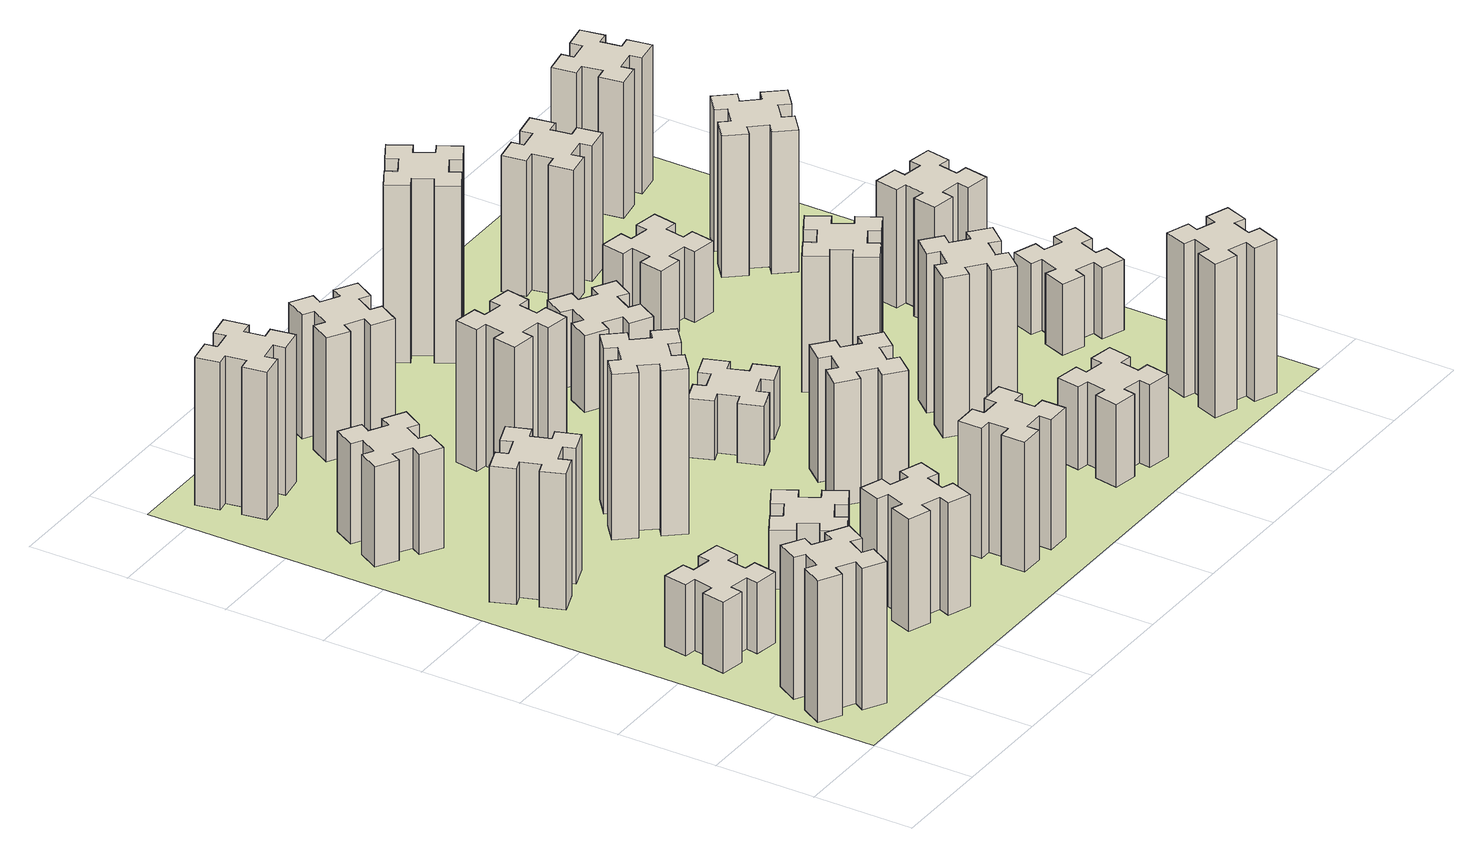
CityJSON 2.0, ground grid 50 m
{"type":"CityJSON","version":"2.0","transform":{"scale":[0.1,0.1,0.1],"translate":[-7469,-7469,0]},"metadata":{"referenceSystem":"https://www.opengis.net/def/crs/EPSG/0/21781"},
"CityObjects":{
"building1":{"type":"Building","attributes":{"class":"1000","function":"1000","usage":"1000","yearOfConstruction":2016,"roofType":"1000","measuredHeight":72,"storeysAboveGround":30,"storeysBelowGround":0},"geometry":[{"type":"Solid","lod":"1","boundaries":[[[[0,1,2,3,4,5,6,7,8,9,10,11,12,13,14,15,16,17,18,19]],[[17,16,20,21]],[[16,15,22,20]],[[15,14,23,22]],[[14,13,24,23]],[[13,12,25,24]],[[12,11,26,25]],[[11,10,27,26]],[[10,9,28,27]],[[9,8,29,28]],[[8,7,30,29]],[[7,6,31,30]],[[6,5,32,31]],[[5,4,33,32]],[[4,3,34,33]],[[3,2,35,34]],[[2,1,36,35]],[[1,0,37,36]],[[0,19,38,37]],[[19,18,39,38]],[[18,17,21,39]],[[24,25,26,27,28,29,30,31,32,33,34,35,36,37,38,39,21,20,22,23]]]]}]},
"building2":{"type":"Building","attributes":{"class":"1000","function":"1000","usage":"1000","yearOfConstruction":2016,"roofType":"1000","measuredHeight":36,"storeysAboveGround":30,"storeysBelowGround":0},"geometry":[{"type":"Solid","lod":"1","boundaries":[[[[40,41,42,43,44,45,46,47,48,49,50,51,52,53,54,55,56,57,58,59]],[[57,56,60,61]],[[56,55,62,60]],[[55,54,63,62]],[[54,53,64,63]],[[53,52,65,64]],[[52,51,66,65]],[[51,50,67,66]],[[50,49,68,67]],[[49,48,69,68]],[[48,47,70,69]],[[47,46,71,70]],[[46,45,72,71]],[[45,44,73,72]],[[44,43,74,73]],[[43,42,75,74]],[[42,41,76,75]],[[41,40,77,76]],[[40,59,78,77]],[[59,58,79,78]],[[58,57,61,79]],[[64,65,66,67,68,69,70,71,72,73,74,75,76,77,78,79,61,60,62,63]]]]}]},
"building3":{"type":"Building","attributes":{"class":"1000","function":"1000","usage":"1000","yearOfConstruction":2016,"roofType":"1000","measuredHeight":69,"storeysAboveGround":30,"storeysBelowGround":0},"geometry":[{"type":"Solid","lod":"1","boundaries":[[[[80,81,82,83,84,85,86,87,88,89,90,91,92,93,94,95,96,97,98,99]],[[97,96,100,101]],[[96,95,102,100]],[[95,94,103,102]],[[94,93,104,103]],[[93,92,105,104]],[[92,91,106,105]],[[91,90,107,106]],[[90,89,108,107]],[[89,88,109,108]],[[88,87,110,109]],[[87,86,111,110]],[[86,85,112,111]],[[85,84,113,112]],[[84,83,114,113]],[[83,82,115,114]],[[82,81,116,115]],[[81,80,117,116]],[[80,99,118,117]],[[99,98,119,118]],[[98,97,101,119]],[[104,105,106,107,108,109,110,111,112,113,114,115,116,117,118,119,101,100,102,103]]]]}]},
"building4":{"type":"Building","attributes":{"class":"1000","function":"1000","usage":"1000","yearOfConstruction":2016,"roofType":"1000","measuredHeight":51,"storeysAboveGround":30,"storeysBelowGround":0},"geometry":[{"type":"Solid","lod":"1","boundaries":[[[[120,121,122,123,124,125,126,127,128,129,130,131,132,133,134,135,136,137,138,139]],[[137,136,140,141]],[[136,135,142,140]],[[135,134,143,142]],[[134,133,144,143]],[[133,132,145,144]],[[132,131,146,145]],[[131,130,147,146]],[[130,129,148,147]],[[129,128,149,148]],[[128,127,150,149]],[[127,126,151,150]],[[126,125,152,151]],[[125,124,153,152]],[[124,123,154,153]],[[123,122,155,154]],[[122,121,156,155]],[[121,120,157,156]],[[120,139,158,157]],[[139,138,159,158]],[[138,137,141,159]],[[144,145,146,147,148,149,150,151,152,153,154,155,156,157,158,159,141,140,142,143]]]]}]},
"building5":{"type":"Building","attributes":{"class":"1000","function":"1000","usage":"1000","yearOfConstruction":2016,"roofType":"1000","measuredHeight":57,"storeysAboveGround":30,"storeysBelowGround":0},"geometry":[{"type":"Solid","lod":"1","boundaries":[[[[160,161,162,163,164,165,166,167,168,169,170,171,172,173,174,175,176,177,178,179]],[[177,176,180,181]],[[176,175,182,180]],[[175,174,183,182]],[[174,173,184,183]],[[173,172,185,184]],[[172,171,186,185]],[[171,170,187,186]],[[170,169,188,187]],[[169,168,189,188]],[[168,167,190,189]],[[167,166,191,190]],[[166,165,192,191]],[[165,164,193,192]],[[164,163,194,193]],[[163,162,195,194]],[[162,161,196,195]],[[161,160,197,196]],[[160,179,198,197]],[[179,178,199,198]],[[178,177,181,199]],[[184,185,186,187,188,189,190,191,192,193,194,195,196,197,198,199,181,180,182,183]]]]}]},
"building6":{"type":"Building","attributes":{"class":"1000","function":"1000","usage":"1000","yearOfConstruction":2016,"roofType":"1000","measuredHeight":75,"storeysAboveGround":30,"storeysBelowGround":0},"geometry":[{"type":"Solid","lod":"1","boundaries":[[[[200,201,202,203,204,205,206,207,208,209,210,211,212,213,214,215,216,217,218,219]],[[217,216,220,221]],[[216,215,222,220]],[[215,214,223,222]],[[214,213,224,223]],[[213,212,225,224]],[[212,211,226,225]],[[211,210,227,226]],[[210,209,228,227]],[[209,208,229,228]],[[208,207,230,229]],[[207,206,231,230]],[[206,205,232,231]],[[205,204,233,232]],[[204,203,234,233]],[[203,202,235,234]],[[202,201,236,235]],[[201,200,237,236]],[[200,219,238,237]],[[219,218,239,238]],[[218,217,221,239]],[[224,225,226,227,228,229,230,231,232,233,234,235,236,237,238,239,221,220,222,223]]]]}]},
"building7":{"type":"Building","attributes":{"class":"1000","function":"1000","usage":"1000","yearOfConstruction":2016,"roofType":"1000","measuredHeight":30,"storeysAboveGround":30,"storeysBelowGround":0},"geometry":[{"type":"Solid","lod":"1","boundaries":[[[[240,241,242,243,244,245,246,247,248,249,250,251,252,253,254,255,256,257,258,259]],[[257,256,260,261]],[[256,255,262,260]],[[255,254,263,262]],[[254,253,264,263]],[[253,252,265,264]],[[252,251,266,265]],[[251,250,267,266]],[[250,249,268,267]],[[249,248,269,268]],[[248,247,270,269]],[[247,246,271,270]],[[246,245,272,271]],[[245,244,273,272]],[[244,243,274,273]],[[243,242,275,274]],[[242,241,276,275]],[[241,240,277,276]],[[240,259,278,277]],[[259,258,279,278]],[[258,257,261,279]],[[264,265,266,267,268,269,270,271,272,273,274,275,276,277,278,279,261,260,262,263]]]]}]},
"building8":{"type":"Building","attributes":{"class":"1000","function":"1000","usage":"1000","yearOfConstruction":2016,"roofType":"1000","measuredHeight":84,"storeysAboveGround":30,"storeysBelowGround":0},"geometry":[{"type":"Solid","lod":"1","boundaries":[[[[280,281,282,283,284,285,286,287,288,289,290,291,292,293,294,295,296,297,298,299]],[[297,296,300,301]],[[296,295,302,300]],[[295,294,303,302]],[[294,293,304,303]],[[293,292,305,304]],[[292,291,306,305]],[[291,290,307,306]],[[290,289,308,307]],[[289,288,309,308]],[[288,287,310,309]],[[287,286,311,310]],[[286,285,312,311]],[[285,284,313,312]],[[284,283,314,313]],[[283,282,315,314]],[[282,281,316,315]],[[281,280,317,316]],[[280,299,318,317]],[[299,298,319,318]],[[298,297,301,319]],[[304,305,306,307,308,309,310,311,312,313,314,315,316,317,318,319,301,300,302,303]]]]}]},
"building9":{"type":"Building","attributes":{"class":"1000","function":"1000","usage":"1000","yearOfConstruction":2016,"roofType":"1000","measuredHeight":66,"storeysAboveGround":30,"storeysBelowGround":0},"geometry":[{"type":"Solid","lod":"1","boundaries":[[[[320,321,322,323,324,325,326,327,328,329,330,331,332,333,334,335,336,337,338,339]],[[337,336,340,341]],[[336,335,342,340]],[[335,334,343,342]],[[334,333,344,343]],[[333,332,345,344]],[[332,331,346,345]],[[331,330,347,346]],[[330,329,348,347]],[[329,328,349,348]],[[328,327,350,349]],[[327,326,351,350]],[[326,325,352,351]],[[325,324,353,352]],[[324,323,354,353]],[[323,322,355,354]],[[322,321,356,355]],[[321,320,357,356]],[[320,339,358,357]],[[339,338,359,358]],[[338,337,341,359]],[[344,345,346,347,348,349,350,351,352,353,354,355,356,357,358,359,341,340,342,343]]]]}]},
"building10":{"type":"Building","attributes":{"class":"1000","function":"1000","usage":"1000","yearOfConstruction":2016,"roofType":"1000","measuredHeight":72,"storeysAboveGround":30,"storeysBelowGround":0},"geometry":[{"type":"Solid","lod":"1","boundaries":[[[[360,361,362,363,364,365,366,367,368,369,370,371,372,373,374,375,376,377,378,379]],[[377,376,380,381]],[[376,375,382,380]],[[375,374,383,382]],[[374,373,384,383]],[[373,372,385,384]],[[372,371,386,385]],[[371,370,387,386]],[[370,369,388,387]],[[369,368,389,388]],[[368,367,390,389]],[[367,366,391,390]],[[366,365,392,391]],[[365,364,393,392]],[[364,363,394,393]],[[363,362,395,394]],[[362,361,396,395]],[[361,360,397,396]],[[360,379,398,397]],[[379,378,399,398]],[[378,377,381,399]],[[384,385,386,387,388,389,390,391,392,393,394,395,396,397,398,399,381,380,382,383]]]]}]},
"building11":{"type":"Building","attributes":{"class":"1000","function":"1000","usage":"1000","yearOfConstruction":2016,"roofType":"1000","measuredHeight":63,"storeysAboveGround":30,"storeysBelowGround":0},"geometry":[{"type":"Solid","lod":"1","boundaries":[[[[400,401,402,403,404,405,406,407,408,409,410,411,412,413,414,415,416,417,418,419]],[[417,416,420,421]],[[416,415,422,420]],[[415,414,423,422]],[[414,413,424,423]],[[413,412,425,424]],[[412,411,426,425]],[[411,410,427,426]],[[410,409,428,427]],[[409,408,429,428]],[[408,407,430,429]],[[407,406,431,430]],[[406,405,432,431]],[[405,404,433,432]],[[404,403,434,433]],[[403,402,435,434]],[[402,401,436,435]],[[401,400,437,436]],[[400,419,438,437]],[[419,418,439,438]],[[418,417,421,439]],[[424,425,426,427,428,429,430,431,432,433,434,435,436,437,438,439,421,420,422,423]]]]}]},
"building12":{"type":"Building","attributes":{"class":"1000","function":"1000","usage":"1000","yearOfConstruction":2016,"roofType":"1000","measuredHeight":63,"storeysAboveGround":30,"storeysBelowGround":0},"geometry":[{"type":"Solid","lod":"1","boundaries":[[[[440,441,442,443,444,445,446,447,448,449,450,451,452,453,454,455,456,457,458,459]],[[457,456,460,461]],[[456,455,462,460]],[[455,454,463,462]],[[454,453,464,463]],[[453,452,465,464]],[[452,451,466,465]],[[451,450,467,466]],[[450,449,468,467]],[[449,448,469,468]],[[448,447,470,469]],[[447,446,471,470]],[[446,445,472,471]],[[445,444,473,472]],[[444,443,474,473]],[[443,442,475,474]],[[442,441,476,475]],[[441,440,477,476]],[[440,459,478,477]],[[459,458,479,478]],[[458,457,461,479]],[[464,465,466,467,468,469,470,471,472,473,474,475,476,477,478,479,461,460,462,463]]]]}]},
"building13":{"type":"Building","attributes":{"class":"1000","function":"1000","usage":"1000","yearOfConstruction":2016,"roofType":"1000","measuredHeight":30,"storeysAboveGround":30,"storeysBelowGround":0},"geometry":[{"type":"Solid","lod":"1","boundaries":[[[[480,481,482,483,484,485,486,487,488,489,490,491,492,493,494,495,496,497,498,499]],[[497,496,500,501]],[[496,495,502,500]],[[495,494,503,502]],[[494,493,504,503]],[[493,492,505,504]],[[492,491,506,505]],[[491,490,507,506]],[[490,489,508,507]],[[489,488,509,508]],[[488,487,510,509]],[[487,486,511,510]],[[486,485,512,511]],[[485,484,513,512]],[[484,483,514,513]],[[483,482,515,514]],[[482,481,516,515]],[[481,480,517,516]],[[480,499,518,517]],[[499,498,519,518]],[[498,497,501,519]],[[504,505,506,507,508,509,510,511,512,513,514,515,516,517,518,519,501,500,502,503]]]]}]},
"building14":{"type":"Building","attributes":{"class":"1000","function":"1000","usage":"1000","yearOfConstruction":2016,"roofType":"1000","measuredHeight":42,"storeysAboveGround":30,"storeysBelowGround":0},"geometry":[{"type":"Solid","lod":"1","boundaries":[[[[520,521,522,523,524,525,526,527,528,529,530,531,532,533,534,535,536,537,538,539]],[[537,536,540,541]],[[536,535,542,540]],[[535,534,543,542]],[[534,533,544,543]],[[533,532,545,544]],[[532,531,546,545]],[[531,530,547,546]],[[530,529,548,547]],[[529,528,549,548]],[[528,527,550,549]],[[527,526,551,550]],[[526,525,552,551]],[[525,524,553,552]],[[524,523,554,553]],[[523,522,555,554]],[[522,521,556,555]],[[521,520,557,556]],[[520,539,558,557]],[[539,538,559,558]],[[538,537,541,559]],[[544,545,546,547,548,549,550,551,552,553,554,555,556,557,558,559,541,540,542,543]]]]}]},
"building15":{"type":"Building","attributes":{"class":"1000","function":"1000","usage":"1000","yearOfConstruction":2016,"roofType":"1000","measuredHeight":39,"storeysAboveGround":30,"storeysBelowGround":0},"geometry":[{"type":"Solid","lod":"1","boundaries":[[[[560,561,562,563,564,565,566,567,568,569,570,571,572,573,574,575,576,577,578,579]],[[577,576,580,581]],[[576,575,582,580]],[[575,574,583,582]],[[574,573,584,583]],[[573,572,585,584]],[[572,571,586,585]],[[571,570,587,586]],[[570,569,588,587]],[[569,568,589,588]],[[568,567,590,589]],[[567,566,591,590]],[[566,565,592,591]],[[565,564,593,592]],[[564,563,594,593]],[[563,562,595,594]],[[562,561,596,595]],[[561,560,597,596]],[[560,579,598,597]],[[579,578,599,598]],[[578,577,581,599]],[[584,585,586,587,588,589,590,591,592,593,594,595,596,597,598,599,581,580,582,583]]]]}]},
"building16":{"type":"Building","attributes":{"class":"1000","function":"1000","usage":"1000","yearOfConstruction":2016,"roofType":"1000","measuredHeight":90,"storeysAboveGround":30,"storeysBelowGround":0},"geometry":[{"type":"Solid","lod":"1","boundaries":[[[[600,601,602,603,604,605,606,607,608,609,610,611,612,613,614,615,616,617,618,619]],[[617,616,620,621]],[[616,615,622,620]],[[615,614,623,622]],[[614,613,624,623]],[[613,612,625,624]],[[612,611,626,625]],[[611,610,627,626]],[[610,609,628,627]],[[609,608,629,628]],[[608,607,630,629]],[[607,606,631,630]],[[606,605,632,631]],[[605,604,633,632]],[[604,603,634,633]],[[603,602,635,634]],[[602,601,636,635]],[[601,600,637,636]],[[600,619,638,637]],[[619,618,639,638]],[[618,617,621,639]],[[624,625,626,627,628,629,630,631,632,633,634,635,636,637,638,639,621,620,622,623]]]]}]},
"building17":{"type":"Building","attributes":{"class":"1000","function":"1000","usage":"1000","yearOfConstruction":2016,"roofType":"1000","measuredHeight":81,"storeysAboveGround":30,"storeysBelowGround":0},"geometry":[{"type":"Solid","lod":"1","boundaries":[[[[640,641,642,643,644,645,646,647,648,649,650,651,652,653,654,655,656,657,658,659]],[[657,656,660,661]],[[656,655,662,660]],[[655,654,663,662]],[[654,653,664,663]],[[653,652,665,664]],[[652,651,666,665]],[[651,650,667,666]],[[650,649,668,667]],[[649,648,669,668]],[[648,647,670,669]],[[647,646,671,670]],[[646,645,672,671]],[[645,644,673,672]],[[644,643,674,673]],[[643,642,675,674]],[[642,641,676,675]],[[641,640,677,676]],[[640,659,678,677]],[[659,658,679,678]],[[658,657,661,679]],[[664,665,666,667,668,669,670,671,672,673,674,675,676,677,678,679,661,660,662,663]]]]}]},
"building18":{"type":"Building","attributes":{"class":"1000","function":"1000","usage":"1000","yearOfConstruction":2016,"roofType":"1000","measuredHeight":69,"storeysAboveGround":30,"storeysBelowGround":0},"geometry":[{"type":"Solid","lod":"1","boundaries":[[[[680,681,682,683,684,685,686,687,688,689,690,691,692,693,694,695,696,697,698,699]],[[697,696,700,701]],[[696,695,702,700]],[[695,694,703,702]],[[694,693,704,703]],[[693,692,705,704]],[[692,691,706,705]],[[691,690,707,706]],[[690,689,708,707]],[[689,688,709,708]],[[688,687,710,709]],[[687,686,711,710]],[[686,685,712,711]],[[685,684,713,712]],[[684,683,714,713]],[[683,682,715,714]],[[682,681,716,715]],[[681,680,717,716]],[[680,699,718,717]],[[699,698,719,718]],[[698,697,701,719]],[[704,705,706,707,708,709,710,711,712,713,714,715,716,717,718,719,701,700,702,703]]]]}]},
"building19":{"type":"Building","attributes":{"class":"1000","function":"1000","usage":"1000","yearOfConstruction":2016,"roofType":"1000","measuredHeight":36,"storeysAboveGround":30,"storeysBelowGround":0},"geometry":[{"type":"Solid","lod":"1","boundaries":[[[[720,721,722,723,724,725,726,727,728,729,730,731,732,733,734,735,736,737,738,739]],[[737,736,740,741]],[[736,735,742,740]],[[735,734,743,742]],[[734,733,744,743]],[[733,732,745,744]],[[732,731,746,745]],[[731,730,747,746]],[[730,729,748,747]],[[729,728,749,748]],[[728,727,750,749]],[[727,726,751,750]],[[726,725,752,751]],[[725,724,753,752]],[[724,723,754,753]],[[723,722,755,754]],[[722,721,756,755]],[[721,720,757,756]],[[720,739,758,757]],[[739,738,759,758]],[[738,737,741,759]],[[744,745,746,747,748,749,750,751,752,753,754,755,756,757,758,759,741,740,742,743]]]]}]},
"building20":{"type":"Building","attributes":{"class":"1000","function":"1000","usage":"1000","yearOfConstruction":2016,"roofType":"1000","measuredHeight":78,"storeysAboveGround":30,"storeysBelowGround":0},"geometry":[{"type":"Solid","lod":"1","boundaries":[[[[760,761,762,763,764,765,766,767,768,769,770,771,772,773,774,775,776,777,778,779]],[[777,776,780,781]],[[776,775,782,780]],[[775,774,783,782]],[[774,773,784,783]],[[773,772,785,784]],[[772,771,786,785]],[[771,770,787,786]],[[770,769,788,787]],[[769,768,789,788]],[[768,767,790,789]],[[767,766,791,790]],[[766,765,792,791]],[[765,764,793,792]],[[764,763,794,793]],[[763,762,795,794]],[[762,761,796,795]],[[761,760,797,796]],[[760,779,798,797]],[[779,778,799,798]],[[778,777,781,799]],[[784,785,786,787,788,789,790,791,792,793,794,795,796,797,798,799,781,780,782,783]]]]}]},
"building21":{"type":"Building","attributes":{"class":"1000","function":"1000","usage":"1000","yearOfConstruction":2016,"roofType":"1000","measuredHeight":69,"storeysAboveGround":30,"storeysBelowGround":0},"geometry":[{"type":"Solid","lod":"1","boundaries":[[[[800,801,802,803,804,805,806,807,808,809,810,811,812,813,814,815,816,817,818,819]],[[817,816,820,821]],[[816,815,822,820]],[[815,814,823,822]],[[814,813,824,823]],[[813,812,825,824]],[[812,811,826,825]],[[811,810,827,826]],[[810,809,828,827]],[[809,808,829,828]],[[808,807,830,829]],[[807,806,831,830]],[[806,805,832,831]],[[805,804,833,832]],[[804,803,834,833]],[[803,802,835,834]],[[802,801,836,835]],[[801,800,837,836]],[[800,819,838,837]],[[819,818,839,838]],[[818,817,821,839]],[[824,825,826,827,828,829,830,831,832,833,834,835,836,837,838,839,821,820,822,823]]]]}]},
"building22":{"type":"Building","attributes":{"class":"1000","function":"1000","usage":"1000","yearOfConstruction":2016,"roofType":"1000","measuredHeight":36,"storeysAboveGround":30,"storeysBelowGround":0},"geometry":[{"type":"Solid","lod":"1","boundaries":[[[[840,841,842,843,844,845,846,847,848,849,850,851,852,853,854,855,856,857,858,859]],[[857,856,860,861]],[[856,855,862,860]],[[855,854,863,862]],[[854,853,864,863]],[[853,852,865,864]],[[852,851,866,865]],[[851,850,867,866]],[[850,849,868,867]],[[849,848,869,868]],[[848,847,870,869]],[[847,846,871,870]],[[846,845,872,871]],[[845,844,873,872]],[[844,843,874,873]],[[843,842,875,874]],[[842,841,876,875]],[[841,840,877,876]],[[840,859,878,877]],[[859,858,879,878]],[[858,857,861,879]],[[864,865,866,867,868,869,870,871,872,873,874,875,876,877,878,879,861,860,862,863]]]]}]},
"building23":{"type":"Building","attributes":{"class":"1000","function":"1000","usage":"1000","yearOfConstruction":2016,"roofType":"1000","measuredHeight":60,"storeysAboveGround":30,"storeysBelowGround":0},"geometry":[{"type":"Solid","lod":"1","boundaries":[[[[880,881,882,883,884,885,886,887,888,889,890,891,892,893,894,895,896,897,898,899]],[[897,896,900,901]],[[896,895,902,900]],[[895,894,903,902]],[[894,893,904,903]],[[893,892,905,904]],[[892,891,906,905]],[[891,890,907,906]],[[890,889,908,907]],[[889,888,909,908]],[[888,887,910,909]],[[887,886,911,910]],[[886,885,912,911]],[[885,884,913,912]],[[884,883,914,913]],[[883,882,915,914]],[[882,881,916,915]],[[881,880,917,916]],[[880,899,918,917]],[[899,898,919,918]],[[898,897,901,919]],[[904,905,906,907,908,909,910,911,912,913,914,915,916,917,918,919,901,900,902,903]]]]}]},
"building24":{"type":"Building","attributes":{"class":"1000","function":"1000","usage":"1000","yearOfConstruction":2016,"roofType":"1000","measuredHeight":72,"storeysAboveGround":30,"storeysBelowGround":0},"geometry":[{"type":"Solid","lod":"1","boundaries":[[[[920,921,922,923,924,925,926,927,928,929,930,931,932,933,934,935,936,937,938,939]],[[937,936,940,941]],[[936,935,942,940]],[[935,934,943,942]],[[934,933,944,943]],[[933,932,945,944]],[[932,931,946,945]],[[931,930,947,946]],[[930,929,948,947]],[[929,928,949,948]],[[928,927,950,949]],[[927,926,951,950]],[[926,925,952,951]],[[925,924,953,952]],[[924,923,954,953]],[[923,922,955,954]],[[922,921,956,955]],[[921,920,957,956]],[[920,939,958,957]],[[939,938,959,958]],[[938,937,941,959]],[[944,945,946,947,948,949,950,951,952,953,954,955,956,957,958,959,941,940,942,943]]]]}]},
"building25":{"type":"Building","attributes":{"class":"1000","function":"1000","usage":"1000","yearOfConstruction":2016,"roofType":"1000","measuredHeight":69,"storeysAboveGround":30,"storeysBelowGround":0},"geometry":[{"type":"Solid","lod":"1","boundaries":[[[[960,961,962,963,964,965,966,967,968,969,970,971,972,973,974,975,976,977,978,979]],[[977,976,980,981]],[[976,975,982,980]],[[975,974,983,982]],[[974,973,984,983]],[[973,972,985,984]],[[972,971,986,985]],[[971,970,987,986]],[[970,969,988,987]],[[969,968,989,988]],[[968,967,990,989]],[[967,966,991,990]],[[966,965,992,991]],[[965,964,993,992]],[[964,963,994,993]],[[963,962,995,994]],[[962,961,996,995]],[[961,960,997,996]],[[960,979,998,997]],[[979,978,999,998]],[[978,977,981,999]],[[984,985,986,987,988,989,990,991,992,993,994,995,996,997,998,999,981,980,982,983]]]]}]},
"landuse1":{"type":"LandUse","attributes":{"name":"plot1","function":"1010"},"geometry":[{"type":"MultiSurface","lod":"1","boundaries":[[[1000,1001,1002,1003]]]}]}
},
"vertices":[
[177,305,0],[264,255,0],[234,203,0],[338,143,0],[398,247,0],[346,277,0],[396,364,0],[448,334,0],[508,438,0],[404,498,0],[374,446,0],[287,496,0],[317,548,0],[213,608,0],[153,504,0],[205,474,0],[155,387,0],[103,417,0],[43,313,0],[147,253,0],[155,387,720],[103,417,720],[205,474,720],[153,504,720],[213,608,720],[317,548,720],[287,496,720],[374,446,720],[404,498,720],[508,438,720],[448,334,720],[396,364,720],[346,277,720],[398,247,720],[338,143,720],[234,203,720],[264,255,720],[177,305,720],[147,253,720],[43,313,720],
[307,916,0],[405,898,0],[395,839,0],[513,818,0],[534,937,0],[475,947,0],[492,1045,0],[551,1035,0],[572,1153,0],[454,1174,0],[444,1115,0],[345,1132,0],[356,1191,0],[237,1212,0],[217,1094,0],[276,1084,0],[258,985,0],[199,996,0],[178,877,0],[297,857,0],[258,985,360],[199,996,360],[276,1084,360],[217,1094,360],[237,1212,360],[356,1191,360],[345,1132,360],[444,1115,360],[454,1174,360],[572,1153,360],[551,1035,360],[492,1045,360],[475,947,360],[534,937,360],[513,818,360],[395,839,360],[405,898,360],[307,916,360],[297,857,360],[178,877,360],
[366,1835,0],[460,1869,0],[480,1813,0],[593,1854,0],[552,1967,0],[496,1946,0],[462,2040,0],[518,2060,0],[477,2173,0],[364,2132,0],[385,2076,0],[291,2042,0],[270,2098,0],[157,2057,0],[199,1944,0],[255,1965,0],[289,1871,0],[233,1850,0],[274,1737,0],[387,1779,0],[289,1871,690],[233,1850,690],[255,1965,690],[199,1944,690],[157,2057,690],[270,2098,690],[291,2042,690],[385,2076,690],[364,2132,690],[477,2173,690],[518,2060,690],[462,2040,690],[496,1946,690],[552,1967,690],[593,1854,690],[480,1813,690],[460,1869,690],[366,1835,690],[387,1779,690],[274,1737,690],
[446,2597,0],[496,2684,0],[548,2654,0],[608,2758,0],[504,2818,0],[474,2766,0],[387,2816,0],[417,2868,0],[313,2928,0],[253,2824,0],[305,2794,0],[255,2707,0],[203,2737,0],[143,2633,0],[247,2573,0],[277,2625,0],[364,2575,0],[334,2523,0],[438,2463,0],[498,2567,0],[364,2575,510],[334,2523,510],[277,2625,510],[247,2573,510],[143,2633,510],[203,2737,510],[255,2707,510],[305,2794,510],[253,2824,510],[313,2928,510],[417,2868,510],[387,2816,510],[474,2766,510],[504,2818,510],[608,2758,510],[548,2654,510],[496,2684,510],[446,2597,510],[498,2567,510],[438,2463,510],
[1202,391,0],[1236,485,0],[1292,464,0],[1333,577,0],[1220,618,0],[1200,562,0],[1106,596,0],[1127,652,0],[1014,693,0],[973,580,0],[1029,560,0],[995,466,0],[939,487,0],[897,374,0],[1010,333,0],[1031,389,0],[1125,355,0],[1104,299,0],[1217,257,0],[1258,370,0],[1125,355,570],[1104,299,570],[1031,389,570],[1010,333,570],[897,374,570],[939,487,570],[995,466,570],[1029,560,570],[973,580,570],[1014,693,570],[1127,652,570],[1106,596,570],[1200,562,570],[1220,618,570],[1333,577,570],[1292,464,570],[1236,485,570],[1202,391,570],[1258,370,570],[1217,257,570],
[492,3405,0],[475,3504,0],[534,3514,0],[513,3632,0],[395,3611,0],[405,3552,0],[307,3535,0],[297,3594,0],[178,3573,0],[199,3455,0],[258,3465,0],[276,3367,0],[217,3357,0],[237,3238,0],[356,3259,0],[345,3318,0],[444,3336,0],[454,3277,0],[572,3297,0],[551,3416,0],[444,3336,750],[454,3277,750],[345,3318,750],[356,3259,750],[237,3238,750],[217,3357,750],[276,3367,750],[258,3465,750],[199,3455,750],[178,3573,750],[297,3594,750],[307,3535,750],[405,3552,750],[395,3611,750],[513,3632,750],[534,3514,750],[475,3504,750],[492,3405,750],[551,3416,750],[572,3297,750],
[995,1004,0],[1045,917,0],[993,887,0],[1053,783,0],[1157,843,0],[1127,895,0],[1214,945,0],[1244,893,0],[1348,953,0],[1288,1057,0],[1236,1027,0],[1186,1114,0],[1238,1144,0],[1178,1248,0],[1074,1188,0],[1104,1136,0],[1017,1086,0],[987,1138,0],[883,1078,0],[943,974,0],[1017,1086,300],[987,1138,300],[1104,1136,300],[1074,1188,300],[1178,1248,300],[1238,1144,300],[1186,1114,300],[1236,1027,300],[1288,1057,300],[1348,953,300],[1244,893,300],[1214,945,300],[1127,895,300],[1157,843,300],[1053,783,300],[993,887,300],[1045,917,300],[995,1004,300],[943,974,300],[883,1078,300],
[1083,1972,0],[1006,1907,0],[968,1953,0],[876,1876,0],[953,1784,0],[999,1823,0],[1063,1746,0],[1017,1708,0],[1094,1616,0],[1186,1693,0],[1148,1739,0],[1224,1803,0],[1263,1757,0],[1355,1834,0],[1278,1926,0],[1232,1888,0],[1167,1964,0],[1213,2003,0],[1136,2095,0],[1044,2018,0],[1167,1964,840],[1213,2003,840],[1232,1888,840],[1278,1926,840],[1355,1834,840],[1263,1757,840],[1224,1803,840],[1148,1739,840],[1186,1693,840],[1094,1616,840],[1017,1708,840],[1063,1746,840],[999,1823,840],[953,1784,840],[876,1876,840],[968,1953,840],[1006,1907,840],[1083,1972,840],[1044,2018,840],[1136,2095,840],
[1865,325,0],[1865,425,0],[1925,425,0],[1925,545,0],[1805,545,0],[1805,485,0],[1705,485,0],[1705,545,0],[1585,545,0],[1585,425,0],[1645,425,0],[1645,325,0],[1585,325,0],[1585,205,0],[1705,205,0],[1705,265,0],[1805,265,0],[1805,205,0],[1925,205,0],[1925,325,0],[1805,265,660],[1805,205,660],[1705,265,660],[1705,205,660],[1585,205,660],[1585,325,660],[1645,325,660],[1645,425,660],[1585,425,660],[1585,545,660],[1705,545,660],[1705,485,660],[1805,485,660],[1805,545,660],[1925,545,660],[1925,425,660],[1865,425,660],[1865,325,660],[1925,325,660],[1925,205,660],
[1315,2527,0],[1332,2625,0],[1391,2615,0],[1412,2733,0],[1294,2754,0],[1284,2695,0],[1185,2712,0],[1196,2771,0],[1077,2792,0],[1057,2674,0],[1116,2664,0],[1098,2565,0],[1039,2576,0],[1018,2457,0],[1137,2437,0],[1147,2496,0],[1245,2478,0],[1235,2419,0],[1353,2398,0],[1374,2517,0],[1245,2478,720],[1235,2419,720],[1147,2496,720],[1137,2437,720],[1018,2457,720],[1039,2576,720],[1098,2565,720],[1116,2664,720],[1057,2674,720],[1077,2792,720],[1196,2771,720],[1185,2712,720],[1284,2695,720],[1294,2754,720],[1412,2733,720],[1391,2615,720],[1332,2625,720],[1315,2527,720],[1374,2517,720],[1353,2398,720],
[917,3265,0],[1004,3215,0],[974,3163,0],[1078,3103,0],[1138,3207,0],[1086,3237,0],[1136,3324,0],[1188,3294,0],[1248,3398,0],[1144,3458,0],[1114,3406,0],[1027,3456,0],[1057,3508,0],[953,3568,0],[893,3464,0],[945,3434,0],[895,3347,0],[843,3377,0],[783,3273,0],[887,3213,0],[895,3347,630],[843,3377,630],[945,3434,630],[893,3464,630],[953,3568,630],[1057,3508,630],[1027,3456,630],[1114,3406,630],[1144,3458,630],[1248,3398,630],[1188,3294,630],[1136,3324,630],[1086,3237,630],[1138,3207,630],[1078,3103,630],[974,3163,630],[1004,3215,630],[917,3265,630],[887,3213,630],[783,3273,630],
[1746,1163,0],[1823,1099,0],[1784,1053,0],[1876,976,0],[1953,1068,0],[1907,1106,0],[1972,1183,0],[2018,1144,0],[2095,1236,0],[2003,1313,0],[1964,1267,0],[1888,1332,0],[1926,1378,0],[1834,1455,0],[1757,1363,0],[1803,1324,0],[1739,1248,0],[1693,1286,0],[1616,1194,0],[1708,1117,0],[1739,1248,630],[1693,1286,630],[1803,1324,630],[1757,1363,630],[1834,1455,630],[1926,1378,630],[1888,1332,630],[1964,1267,630],[2003,1313,630],[2095,1236,630],[2018,1144,630],[1972,1183,630],[1907,1106,630],[1953,1068,630],[1876,976,630],[1784,1053,630],[1823,1099,630],[1746,1163,630],[1708,1117,630],[1616,1194,630],
[1846,1735,0],[1940,1769,0],[1960,1713,0],[2073,1754,0],[2032,1867,0],[1976,1846,0],[1942,1940,0],[1998,1960,0],[1957,2073,0],[1844,2032,0],[1865,1976,0],[1771,1942,0],[1750,1998,0],[1637,1957,0],[1679,1844,0],[1735,1865,0],[1769,1771,0],[1713,1750,0],[1754,1637,0],[1867,1679,0],[1769,1771,300],[1713,1750,300],[1735,1865,300],[1679,1844,300],[1637,1957,300],[1750,1998,300],[1771,1942,300],[1865,1976,300],[1844,2032,300],[1957,2073,300],[1998,1960,300],[1942,1940,300],[1976,1846,300],[2032,1867,300],[2073,1754,300],[1960,1713,300],[1940,1769,300],[1846,1735,300],[1867,1679,300],[1754,1637,300],
[2527,276,0],[2625,258,0],[2615,199,0],[2733,178,0],[2754,297,0],[2695,307,0],[2712,405,0],[2771,395,0],[2792,513,0],[2674,534,0],[2664,475,0],[2565,492,0],[2576,551,0],[2457,572,0],[2437,454,0],[2496,444,0],[2478,345,0],[2419,356,0],[2398,237,0],[2517,217,0],[2478,345,420],[2419,356,420],[2496,444,420],[2437,454,420],[2457,572,420],[2576,551,420],[2565,492,420],[2664,475,420],[2674,534,420],[2792,513,420],[2771,395,420],[2712,405,420],[2695,307,420],[2754,297,420],[2733,178,420],[2615,199,420],[2625,258,420],[2527,276,420],[2517,217,420],[2398,237,420],
[2026,2497,0],[2076,2584,0],[2128,2554,0],[2188,2658,0],[2084,2718,0],[2054,2666,0],[1967,2716,0],[1997,2768,0],[1893,2828,0],[1833,2724,0],[1885,2694,0],[1835,2607,0],[1783,2637,0],[1723,2533,0],[1827,2473,0],[1857,2525,0],[1944,2475,0],[1914,2423,0],[2018,2363,0],[2078,2467,0],[1944,2475,390],[1914,2423,390],[1857,2525,390],[1827,2473,390],[1723,2533,390],[1783,2637,390],[1835,2607,390],[1885,2694,390],[1833,2724,390],[1893,2828,390],[1997,2768,390],[1967,2716,390],[2054,2666,390],[2084,2718,390],[2188,2658,390],[2128,2554,390],[2076,2584,390],[2026,2497,390],[2078,2467,390],[2018,2363,390],
[1844,3556,0],[1757,3506,0],[1727,3558,0],[1623,3498,0],[1683,3394,0],[1735,3424,0],[1785,3337,0],[1733,3307,0],[1793,3203,0],[1897,3263,0],[1867,3315,0],[1954,3365,0],[1984,3313,0],[2088,3373,0],[2028,3477,0],[1976,3447,0],[1926,3534,0],[1978,3564,0],[1918,3668,0],[1814,3608,0],[1926,3534,900],[1978,3564,900],[1976,3447,900],[2028,3477,900],[2088,3373,900],[1984,3313,900],[1954,3365,900],[1867,3315,900],[1897,3263,900],[1793,3203,900],[1733,3307,900],[1785,3337,900],[1735,3424,900],[1683,3394,900],[1623,3498,900],[1727,3558,900],[1757,3506,900],[1844,3556,900],[1814,3608,900],[1918,3668,900],
[2647,1006,0],[2712,1083,0],[2758,1044,0],[2835,1136,0],[2743,1213,0],[2704,1167,0],[2628,1232,0],[2666,1278,0],[2574,1355,0],[2497,1263,0],[2543,1224,0],[2479,1148,0],[2433,1186,0],[2356,1094,0],[2448,1017,0],[2486,1063,0],[2563,999,0],[2524,953,0],[2616,876,0],[2693,968,0],[2563,999,810],[2524,953,810],[2486,1063,810],[2448,1017,810],[2356,1094,810],[2433,1186,810],[2479,1148,810],[2543,1224,810],[2497,1263,810],[2574,1355,810],[2666,1278,810],[2628,1232,810],[2704,1167,810],[2743,1213,810],[2835,1136,810],[2758,1044,810],[2712,1083,810],[2647,1006,810],[2693,968,810],[2616,876,810],
[2475,1744,0],[2525,1657,0],[2473,1627,0],[2533,1523,0],[2637,1583,0],[2607,1635,0],[2694,1685,0],[2724,1633,0],[2828,1693,0],[2768,1797,0],[2716,1767,0],[2666,1854,0],[2718,1884,0],[2658,1988,0],[2554,1928,0],[2584,1876,0],[2497,1826,0],[2467,1878,0],[2363,1818,0],[2423,1714,0],[2497,1826,690],[2467,1878,690],[2584,1876,690],[2554,1928,690],[2658,1988,690],[2718,1884,690],[2666,1854,690],[2716,1767,690],[2768,1797,690],[2828,1693,690],[2724,1633,690],[2694,1685,690],[2607,1635,690],[2637,1583,690],[2533,1523,690],[2473,1627,690],[2525,1657,690],[2475,1744,690],[2423,1714,690],[2363,1818,690],
[2664,2795,0],[2565,2812,0],[2576,2871,0],[2457,2892,0],[2437,2774,0],[2496,2764,0],[2478,2665,0],[2419,2676,0],[2398,2557,0],[2517,2537,0],[2527,2596,0],[2625,2578,0],[2615,2519,0],[2733,2498,0],[2754,2617,0],[2695,2627,0],[2712,2725,0],[2771,2715,0],[2792,2833,0],[2674,2854,0],[2712,2725,360],[2771,2715,360],[2695,2627,360],[2754,2617,360],[2733,2498,360],[2615,2519,360],[2625,2578,360],[2527,2596,360],[2517,2537,360],[2398,2557,360],[2419,2676,360],[2478,2665,360],[2496,2764,360],[2437,2774,360],[2457,2892,360],[2576,2871,360],[2565,2812,360],[2664,2795,360],[2674,2854,360],[2792,2833,360],
[3251,189,0],[3345,155,0],[3324,99,0],[3437,57,0],[3478,170,0],[3422,191,0],[3456,285,0],[3512,264,0],[3553,377,0],[3440,418,0],[3420,362,0],[3326,396,0],[3347,452,0],[3234,493,0],[3193,380,0],[3249,360,0],[3215,266,0],[3159,287,0],[3117,174,0],[3230,133,0],[3215,266,780],[3159,287,780],[3249,360,780],[3193,380,780],[3234,493,780],[3347,452,780],[3326,396,780],[3420,362,780],[3440,418,780],[3553,377,780],[3512,264,780],[3456,285,780],[3422,191,780],[3478,170,780],[3437,57,780],[3324,99,780],[3345,155,780],[3251,189,780],[3230,133,780],[3117,174,780],
[2565,3118,0],[2664,3136,0],[2674,3077,0],[2792,3097,0],[2771,3216,0],[2712,3205,0],[2695,3304,0],[2754,3314,0],[2733,3432,0],[2615,3411,0],[2625,3352,0],[2527,3335,0],[2517,3394,0],[2398,3373,0],[2419,3255,0],[2478,3265,0],[2496,3167,0],[2437,3157,0],[2457,3038,0],[2576,3059,0],[2496,3167,690],[2437,3157,690],[2478,3265,690],[2419,3255,690],[2398,3373,690],[2517,3394,690],[2527,3335,690],[2625,3352,690],[2615,3411,690],[2733,3432,690],[2754,3314,690],[2695,3304,690],[2712,3205,690],[2771,3216,690],[2792,3097,690],[2674,3077,690],[2664,3136,690],[2565,3118,690],[2576,3059,690],[2457,3038,690],
[3351,1029,0],[3445,995,0],[3424,939,0],[3537,897,0],[3578,1010,0],[3522,1031,0],[3556,1125,0],[3612,1104,0],[3653,1217,0],[3540,1258,0],[3520,1202,0],[3426,1236,0],[3447,1292,0],[3334,1333,0],[3293,1220,0],[3349,1200,0],[3315,1106,0],[3259,1127,0],[3217,1014,0],[3330,973,0],[3315,1106,360],[3259,1127,360],[3349,1200,360],[3293,1220,360],[3334,1333,360],[3447,1292,360],[3426,1236,360],[3520,1202,360],[3540,1258,360],[3653,1217,360],[3612,1104,360],[3556,1125,360],[3522,1031,360],[3578,1010,360],[3537,897,360],[3424,939,360],[3445,995,360],[3351,1029,360],[3330,973,360],[3217,1014,360],
[3267,1656,0],[3365,1638,0],[3355,1579,0],[3473,1558,0],[3494,1677,0],[3435,1687,0],[3452,1785,0],[3511,1775,0],[3532,1893,0],[3414,1914,0],[3404,1855,0],[3305,1872,0],[3316,1931,0],[3197,1952,0],[3177,1834,0],[3236,1824,0],[3218,1725,0],[3159,1736,0],[3138,1617,0],[3257,1597,0],[3218,1725,600],[3159,1736,600],[3236,1824,600],[3177,1834,600],[3197,1952,600],[3316,1931,600],[3305,1872,600],[3404,1855,600],[3414,1914,600],[3532,1893,600],[3511,1775,600],[3452,1785,600],[3435,1687,600],[3494,1677,600],[3473,1558,600],[3355,1579,600],[3365,1638,600],[3267,1656,600],[3257,1597,600],[3138,1617,600],
[3119,2563,0],[3183,2486,0],[3137,2448,0],[3214,2356,0],[3306,2433,0],[3268,2479,0],[3344,2543,0],[3383,2497,0],[3475,2574,0],[3398,2666,0],[3352,2628,0],[3287,2704,0],[3333,2743,0],[3256,2835,0],[3164,2758,0],[3203,2712,0],[3126,2647,0],[3088,2693,0],[2996,2616,0],[3073,2524,0],[3126,2647,720],[3088,2693,720],[3203,2712,720],[3164,2758,720],[3256,2835,720],[3333,2743,720],[3287,2704,720],[3352,2628,720],[3398,2666,720],[3475,2574,720],[3383,2497,720],[3344,2543,720],[3268,2479,720],[3306,2433,720],[3214,2356,720],[3137,2448,720],[3183,2486,720],[3119,2563,720],[3073,2524,720],[2996,2616,720],
[3218,3465,0],[3236,3367,0],[3177,3357,0],[3197,3238,0],[3316,3259,0],[3305,3318,0],[3404,3336,0],[3414,3277,0],[3532,3297,0],[3511,3416,0],[3452,3405,0],[3435,3504,0],[3494,3514,0],[3473,3632,0],[3355,3611,0],[3365,3552,0],[3267,3535,0],[3257,3594,0],[3138,3573,0],[3159,3455,0],[3267,3535,690],[3257,3594,690],[3365,3552,690],[3355,3611,690],[3473,3632,690],[3494,3514,690],[3435,3504,690],[3452,3405,690],[3511,3416,690],[3532,3297,690],[3414,3277,690],[3404,3336,690],[3305,3318,690],[3316,3259,690],[3197,3238,690],[3177,3357,690],[3236,3367,690],[3218,3465,690],[3159,3455,690],[3138,3573,690],
[5,3705,0],[3705,3705,0],[3705,5,0],[5,5,0]
]}
